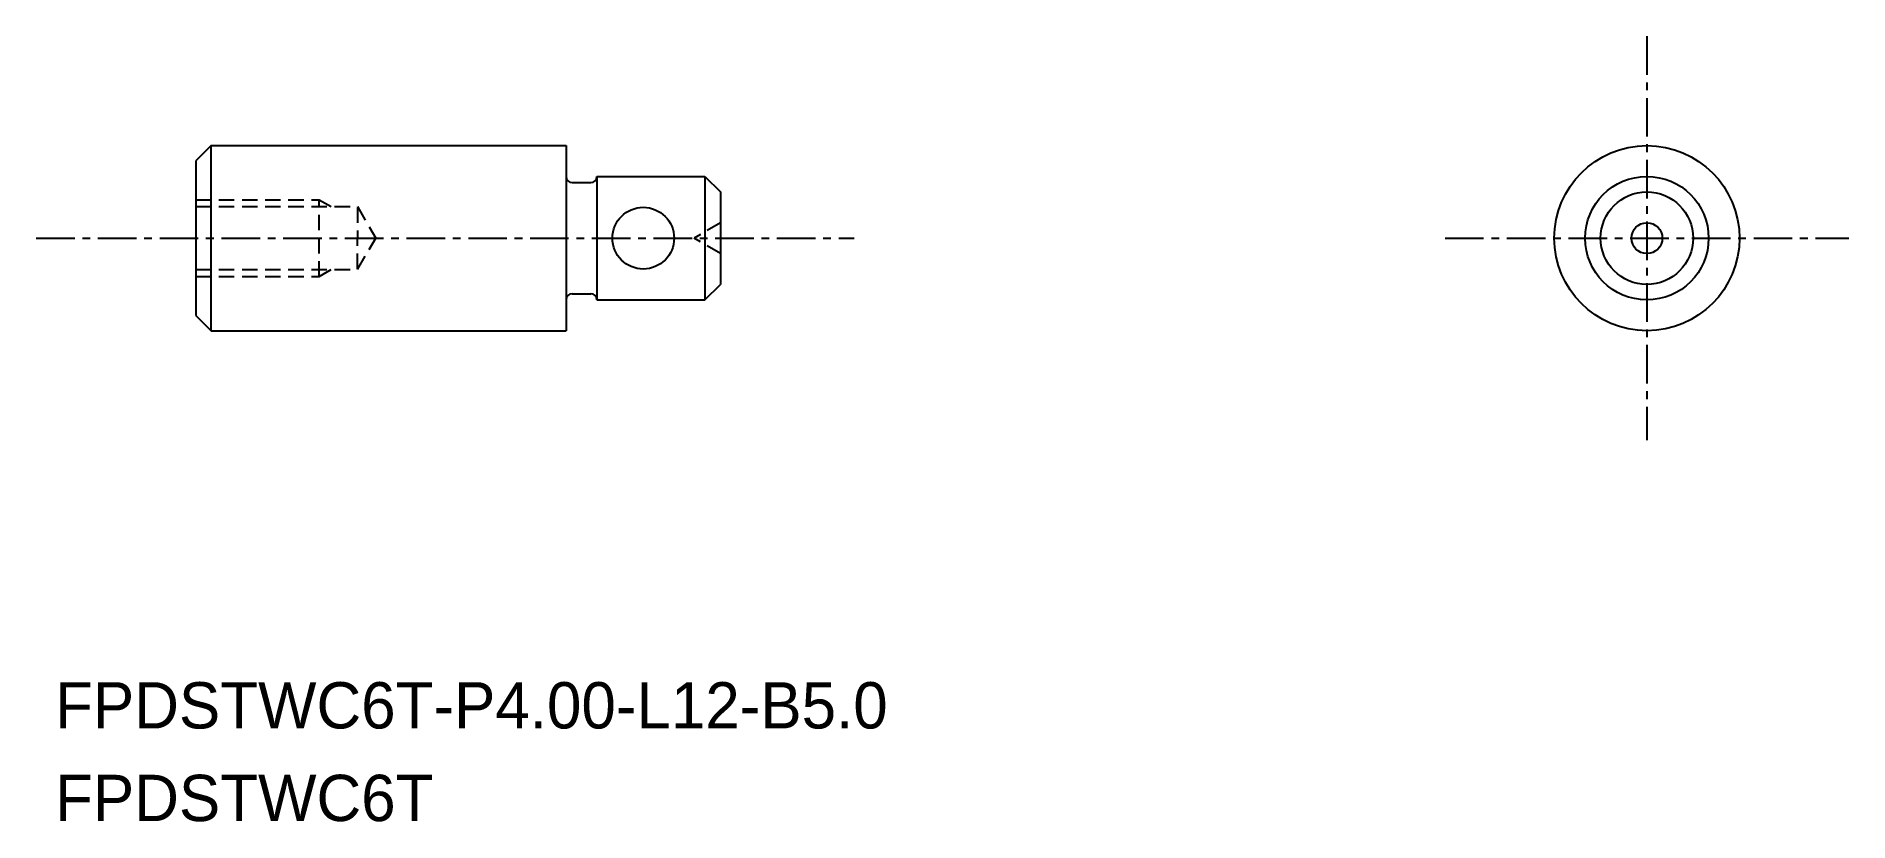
# Model space of a CAD drawing. Extents: x -1420.8 to -1362, y -437.6 to -412.2.
import ezdxf

# ---------------------------------------------------------------- set-up
doc = ezdxf.new("R2010")
doc.units = 0
doc.linetypes.add('CENTER', pattern=[2, 1.25, -0.25, 0.25, -0.25])
doc.linetypes.add('DASHED', pattern=[0.75, 0.5, -0.25])
doc.layers.get('0').update_dxf_attribs({"linetype": 'CONTINUOUS'})
doc.layers.add('CENTER', color=1, linetype='CENTER')

msp = doc.modelspace()

# ---------------------------------------------------------------- linework, layer by layer
at = {"color": 7, "linetype": 'CONTINUOUS'}
for p, q in [((-1415.097, -415.698), (-1415.597, -416.198)), ((-1415.097, -421.698), (-1415.097, -415.698)), ((-1415.097, -415.698), (-1403.597, -415.698)), ((-1403.597, -415.698), (-1403.597, -421.698)), ((-1415.597, -416.198), (-1415.597, -421.198)), ((-1402.597, -416.698), (-1399.097, -416.698)), ((-1399.097, -416.698), (-1398.597, -417.198)), ((-1415.597, -417.453), (-1415.597, -419.943)), ((-1398.597, -417.198), (-1398.597, -420.198)), ((-1399.097, -420.698), (-1398.597, -420.198)), ((-1402.597, -420.698), (-1399.097, -420.698)), ((-1415.597, -421.198), (-1415.097, -421.698)), ((-1415.097, -421.698), (-1403.597, -421.698))]:
    msp.add_line(p, q, dxfattribs=at)
at = {"linetype": 'CONTINUOUS'}
for p, q in [((-1403.397, -416.898), (-1402.797, -416.898)), ((-1403.397, -420.498), (-1402.797, -420.498))]:
    msp.add_line(p, q, dxfattribs=at)
for p, q in [((-1402.597, -416.698), (-1402.597, -420.698)), ((-1399.097, -416.698), (-1399.097, -420.698))]:
    msp.add_line(p, q)
at = {"color": 3, "linetype": 'DASHED'}
for p, q in [((-1415.597, -417.453), (-1411.597, -417.453)), ((-1411.597, -419.943), (-1411.597, -417.453)), ((-1411.597, -417.453), (-1411.209, -417.677)), ((-1415.597, -417.677), (-1410.352, -417.677)), ((-1410.352, -417.677), (-1409.763, -418.698)), ((-1410.352, -417.702), (-1410.352, -418.698)), ((-1410.352, -419.694), (-1410.352, -418.698)), ((-1410.352, -419.718), (-1409.763, -418.698)), ((-1398.597, -418.198), (-1399.45, -418.698)), ((-1398.597, -419.198), (-1399.45, -418.698)), ((-1415.597, -419.718), (-1410.352, -419.718)), ((-1411.597, -419.943), (-1411.209, -419.718)), ((-1415.597, -419.943), (-1411.597, -419.943))]:
    msp.add_line(p, q, dxfattribs=at)
at = {"linetype": 'CONTINUOUS'}
for centre, radius in [((-1368.578, -418.698), 3), ((-1368.578, -418.698), 2), ((-1368.578, -418.698), 1.5), ((-1401.097, -418.698), 1), ((-1368.578, -418.698), 0.5)]:
    msp.add_circle(centre, radius, dxfattribs=at)
for centre, start, end in [((-1403.397, -416.698), 180, 270), ((-1402.797, -416.698), 270, 360), ((-1403.397, -420.698), 90, 180), ((-1402.797, -420.698), 0, 90)]:
    msp.add_arc(centre, 0.2, start, end, dxfattribs=at)
at = {"layer": 'CENTER', "color": 1, "linetype": 'CENTER'}
for p, q in [((-1368.578, -412.158), (-1368.578, -425.238)), ((-1420.764, -418.698), (-1394.264, -418.698)), ((-1375.118, -418.698), (-1362.038, -418.698))]:
    msp.add_line(p, q, dxfattribs=at)

# ---------------------------------------------------------------- texts
for s, p in [('FPDSTWC6T-P4.00-L12-B5.0', (-1420.152, -434.58)), ('FPDSTWC6T', (-1420.152, -437.58))]:
    msp.add_text(s, height=1.5).set_placement(p)

doc.saveas('drawing.dxf')
